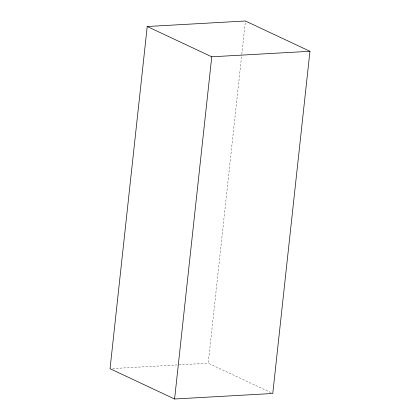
<?xml version="1.0" encoding="UTF-8"?>
<svg xmlns="http://www.w3.org/2000/svg" width="420" height="420" viewBox="0 0 420 420"><rect width="100%" height="100%" fill="white"/><g stroke="black" fill="none" stroke-linecap="round" stroke-linejoin="round"><path stroke-width="0.32" stroke-dasharray="2.1 1.58" d="M271 392.653L208.236 363.2L241.731 54.894M241.804 54.243L245.411 21M112.67 368.566L208.236 363.2"/><path stroke-width="0.63" d="M147.226 26.513L110.051 368.713L174.589 399L272.774 393.488L309.95 51.287L245.411 21L147.226 26.513L211.764 56.8L309.95 51.287M174.589 399L211.764 56.8"/></g></svg>
